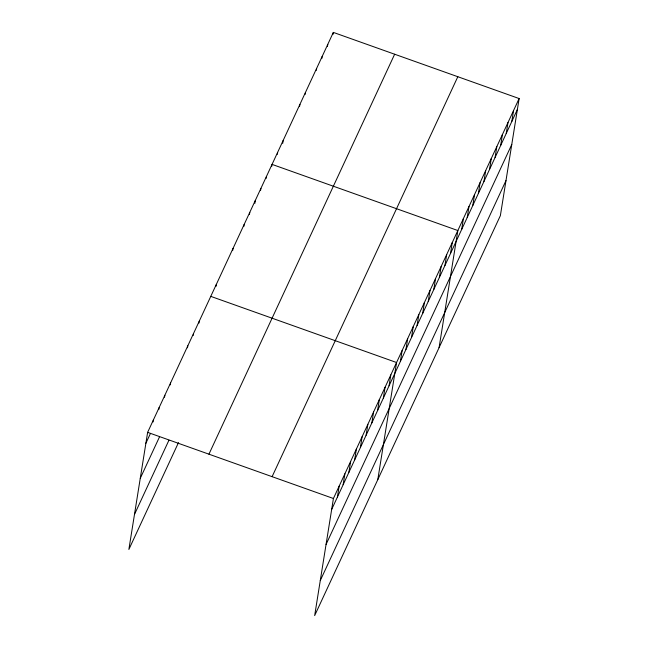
<?xml version="1.0" encoding="UTF-8"?>
<svg xmlns="http://www.w3.org/2000/svg" width="648" height="648" viewBox="0 0 648 648"><rect width="100%" height="100%" fill="white"/><g stroke="black" fill="none" stroke-linecap="round" stroke-linejoin="round"><path stroke-width="0.97" d="M519.129 98.545L333.42 498.498L314.661 615.6L500.369 215.646L519.129 98.545L333.339 32.4L147.631 432.354L128.871 549.455L178.484 442.608M153.049 421.978L153.374 419.993M158.792 409.617L159.108 407.633M164.535 397.256L164.851 395.272M170.27 384.896L170.586 382.903M187.491 347.806L187.807 345.821M193.234 335.445L193.549 333.461M198.968 323.085L199.292 321.092M216.027 286.359L216.343 284.375M232.737 250.363L233.053 248.378M243.883 226.363L244.199 224.378M249.456 214.367L249.772 212.382M254.867 203.359L255.344 200.378M260.593 190.366L260.909 188.382M266.166 178.37L266.482 176.386M271.739 166.374L272.055 164.389L457.844 230.534L439.085 347.628M277.312 154.37L277.627 152.385M282.722 143.37L283.2 140.389M299.595 106.377L299.911 104.393M305.168 94.381L305.483 92.397M316.305 70.381L316.629 68.396M321.878 58.385L322.194 56.4M327.451 46.389L327.767 44.396M333.023 34.385L333.339 32.4M337.406 497.065L339.155 486.138M343.148 484.704L344.898 473.777M348.883 472.343L350.641 461.416M354.626 459.975L356.376 449.056M360.369 447.614L362.119 436.687M366.104 435.254L367.853 424.327M371.847 422.893L373.596 411.966M377.59 410.524L379.339 399.605M383.324 398.164L385.074 387.245M389.067 385.803L390.817 374.876M377.8 479.617L396.56 362.516L210.77 296.371M400.383 361.446L402.133 350.519M405.948 349.442L407.697 338.523M411.521 337.446L413.27 326.519M417.093 325.45L418.843 314.523M422.666 313.446L424.416 302.527M428.239 301.45L429.989 290.523M433.804 289.454L435.553 278.527M439.376 277.449L441.126 266.531M444.949 265.453L446.699 254.526M450.522 253.457L452.272 242.53M461.668 229.457L463.417 218.53M467.232 217.461L468.982 206.534M472.805 205.457L474.555 194.538M478.378 193.46L480.128 182.534M483.951 181.464L485.7 170.537M489.524 169.46L491.273 158.541M495.088 157.464L496.838 146.537M500.661 145.468L502.411 134.541M506.234 133.464L507.983 122.545M511.807 121.468L513.556 110.541M145.881 443.281L150.393 433.569M140.268 478.321L159.538 436.817M134.484 514.415L168.926 440.243M208.94 454.183L394.648 54.23M272.103 476.677L457.82 76.715M331.671 509.425L517.379 109.472M326.057 544.466L511.766 144.504M320.274 580.559L505.983 180.606M147.631 432.354L333.42 498.498"/></g></svg>
